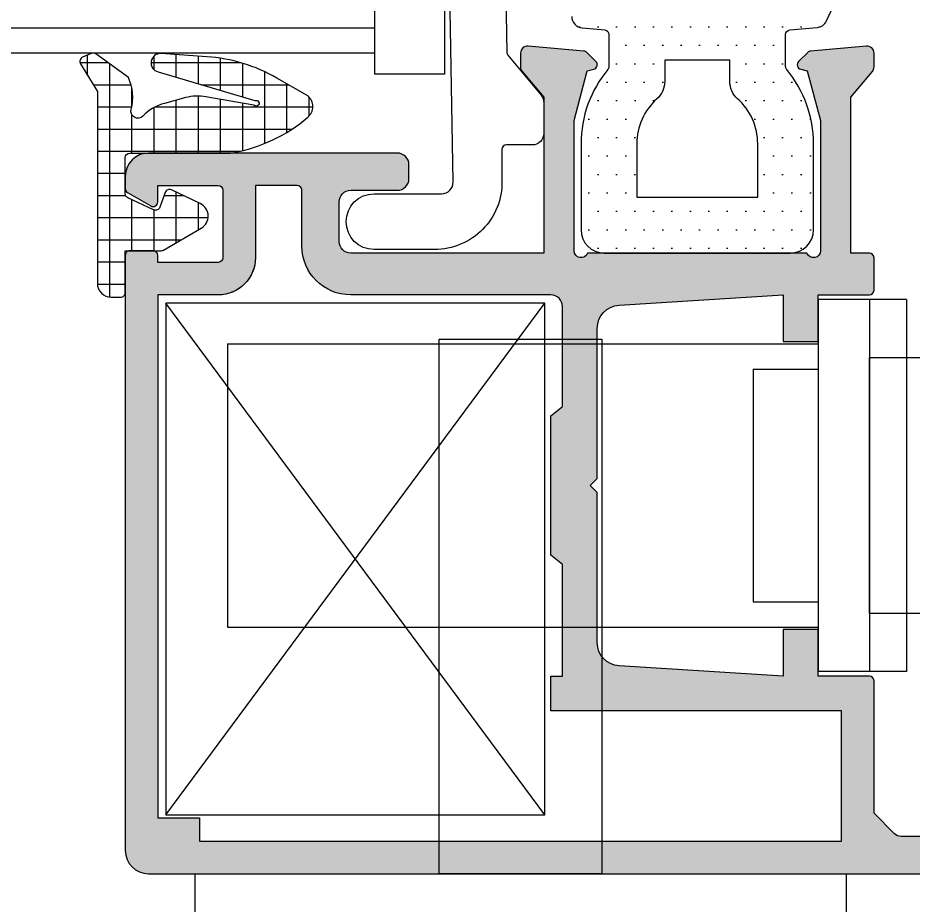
# Model space of a CAD drawing. Header units: inches. Extents: x 21 to 32698, y 13 to 3712.
# Drawn here: x 9534.435 to 9538.285, y 2567.994 to 2571.81 of the extents above; entities that cross this region are included whole.
import ezdxf

# ---------------------------------------------------------------- set-up
doc = ezdxf.new("R2010")
doc.units = ezdxf.units.IN
doc.header["$MEASUREMENT"] = 0
doc.set_wipeout_variables(frame=1)
for name, color, linetype, lineweight in [('Z_MİM_-KM-GLAZ', 8, 'Continuous', 25), ('Z_MİM_aksesuar_k', 8, 'Continuous', 25), ('Z_MİM_fitiller_k', 8, 'Continuous', 25), ('Z_MİM_hatch_k', 8, 'Continuous', 25)]:
    doc.layers.add(name, color=color, linetype=linetype, lineweight=lineweight)

# ---------------------------------------------------------------- blocks, each defined once
blk = doc.blocks.new('*U77')
blk.add_wipeout([(159.9999999999272, -24.99999999999997), (160.0000000001746, 16.500000001884473), (-5.820766091346741e-11, 16.500000002364686), (2.3283064365386963e-10, -24.99999999999997)])
at = {"layer": 'Z_MİM_fitiller_k'}
h = blk.add_hatch(dxfattribs=at)
h.set_pattern_fill('NET', color=256, scale=0.03, angle=-1.27e-14, style=0)
h.set_pattern_definition([(180, (144.4183188333991, -46.8046206016089), (0, 0.09525), []), (90, (144.4183188333991, -46.8046206016089), (0.0952500000000001, 0), [])])
h.paths.add_polyline_path([(73.35106722348138, -10.64048955429027, 0.1368445709265193), (73.25855422659076, -10.69516766818852, -0.7761579852759906), (73.20794846970819, -10.66657668668924, 0.1772789023830706), (73.19594959499082, -10.52959947534984), (73.05635206542209, -10.42747304244113, 0.0882165372835099), (73.05006363574648, -10.42439161050281), (73.03902282173513, -10.42439161050281, 0.033998150155682), (73.03646860806037, -10.42531709182223), (72.99922438772627, -10.44175278283802, 0.4524246970244377), (72.99018888735445, -10.47040619352048), (73.06265168640527, -10.59013045791218), (73.06265168640527, -11.41439161049349, 0.4142135623727344), (73.12265168641459, -11.4743916105028), (73.1626516864053, -11.4743916105028, 0.4142135623725121), (73.18265168640062, -11.45439161048418), (73.18265168640062, -11.2743916105028), (73.33729270255425, -11.2743916105028, 0.1316524975877485), (73.34729270256356, -11.27171211857495), (73.50958281186176, -11.17801388027293, 0.6040521097204682), (73.50537882669596, -11.07188072491118), (73.38180903290629, -11.01303796596041, 0.4424258315573815), (73.35441650886787, -11.02425477346553), (73.33155963524477, -11.0870535176262, -0.4400105308914052), (73.30431341758229, -11.09833927052243), (73.19419932117452, -11.04699222408382, -0.2914734195858075), (73.18265168640062, -11.0288660683451), (73.18265168640062, -10.8743916105028, -0.4142135623736361), (73.20265168641927, -10.85439161048418), (73.6291416054708, -10.85439161048418, 0.046126664797207), (73.64747491703599, -10.85269669522678, 0.13085126301717), (73.96802595657063, -10.69998223288131, 0.4642723457630024), (73.96771922277982, -10.6083160338938), (73.83445066729325, -10.53159416809359, 0.1138896571696626), (73.53329266536745, -10.43990035478639), (73.33634703509742, -10.42633871431609, 0.9163311740179072), (73.32396349251502, -10.50506629957964), (73.73964106977219, -10.6288444733029, -2.027799401989391), (73.73616810621459, -10.64854062837695), (73.52945190829922, -10.61209098533874, 0.1095178116833982), (73.44295846376335, -10.61586737067119)])
at = {"layer": 'Z_MİM_hatch_k'}
h = blk.add_hatch(dxfattribs=at)
h.set_pattern_fill('DOTS', color=256, scale=0.05, angle=-1.27e-14, style=0)
h.set_pattern_definition([(180, (119.4037576818722, -103.0068302886556), (-0.0396875, 0.079375), [0, -0.079375])])
h.paths.add_polyline_path([(75.14265168640995, -10.81439161049349, -0.1787385444028137), (75.26265168640529, -10.48943007430209), (75.26265168640529, -10.32606498701645), (75.14829389926743, -10.31605997705048, -0.3888787318532396), (75.10265168641926, -10.26625024215465), (75.10265168641926, -8.76439161049349), (75.00265168641927, -8.76439161049349), (75.00265168641927, -8.90439161048418, -0.6681786379181335), (74.9685095507768, -8.918533746108025), (74.91729634735965, -8.86732054269089, -0.1989123673797937), (74.90265168641926, -8.831965203631285), (74.90265168641926, -8.362353938819451, -0.1763269807082119), (74.92604724209522, -8.298075177871226), (75.07058284495724, -8.125824353915249, -0.8106467724723245), (75.17418663325951, -8.18104997433403), (75.10265168641926, -8.42857455830237), (75.10265168641926, -8.474345297530832, 0.1637529568012499), (75.12299791189145, -8.53480417782123, 0.657279061121785), (75.60265168641926, -8.416710972461459), (75.60265168641926, -8.054391610484174), (75.56265168640527, -8.054391610484174, -0.4142135623730951), (75.51265168640529, -8.004391610484179), (75.51265168640529, -7.954391610484178, -0.4142135623731785), (75.56265168640527, -7.904391610484182), (75.79265168640995, -7.904391610484182, -0.3788661086959389), (75.8125026094378, -7.921954223608209), (75.87406745931366, -8.423359688745421), (75.96668858370974, -8.469670250943466, -0.7914183192452735), (75.94432790394637, -8.564391610493487), (75.89335645659594, -8.564391610493487), (75.89401739413152, -8.583343076241746, 0.0436837065172995), (75.89413896658225, -8.586828997360154), (75.92265168641461, -9.404391610484184, 0.4142135623731366), (76.02265168641459, -9.504391610484175), (76.44120431219928, -9.504391610484175, -0.4348123749606509), (76.46115559322061, -9.525786739961786), (76.44495196355274, -9.757509439812578), (76.19871517751595, -10.28556593153773, -0.267949192431423), (76.15775757530936, -10.31424475335663), (76.02265168641459, -10.32606498701645), (76.02265168641459, -10.48943007430209, -0.1787385444025312), (76.14265168640995, -10.81439161049349), (76.14265168640995, -11.18439161048883, -0.4142135623730533), (76.04265168640995, -11.28439161048884), (75.24265168640994, -11.28439161048884, -0.4142135623730744), (75.14265168640995, -11.18439161048883)])
h.paths.add_polyline_path([(75.38265168640065, -11.04439161047485), (75.90265168641926, -11.04439161047485), (75.90265168641926, -10.81439161049349, 0.2134217652836644), (75.81598501974949, -10.62059905245115, -0.2134217652836706), (75.78265168640064, -10.54606345319336), (75.78265168640064, -10.45439161048418), (75.50265168641927, -10.45439161048418), (75.50265168641927, -10.54606345319336, -0.2134217652836691), (75.4693183530704, -10.62059905245115, 0.2134217652836652), (75.38265168640065, -10.81439161049349)], flags=16)
h.paths.add_polyline_path([(75.34265168640995, -10.05439161048417), (75.68265168640062, -10.05439161048417), (75.68265168640062, -8.746140816110724, -0.1052949977747343), (75.50030975624685, -8.854391610484186), (75.34265168640995, -8.854391610484186)], flags=16)
h.paths.add_polyline_path([(75.83265168640064, -10.05439161048417), (76.04170283324783, -10.05439161048417), (76.18625820727321, -9.744391610474864), (75.83265168640064, -9.744391610474864)], flags=16)
h = blk.add_hatch(color=256, dxfattribs=at)
h.paths.add_polyline_path([(76.40265168641926, -11.44439161047485, -0.4142135623743853), (76.38265168640065, -11.46439161049349), (76.1626516864053, -11.46439161049349), (76.1626516864053, -11.66439161049349), (76.01265168640529, -11.66439161049349), (76.01265168640529, -11.46439161049349), (75.30641385779019, -11.50853147478921, 0.3960474615045025), (75.2126516864053, -11.60833673263116), (75.2126516864053, -12.25439161048418), (75.18265168640062, -12.28439161048884), (75.2126516864053, -12.31439161049349), (75.2126516864053, -12.96044648834651, 0.3960474615045866), (75.30641385779019, -13.06025174618845), (76.01265168640529, -13.10439161048418), (76.01265168640529, -12.90439161048417), (76.1626516864053, -12.90439161048417), (76.1626516864053, -13.10439161048418), (76.38265168640065, -13.10439161048418, -0.4142135623733866), (76.40265168641926, -13.1243916105028), (76.40265168641926, -13.69374558869896), (76.49025938085978, -13.7824925728157, 0.2005918409503813), (76.51872578064211, -13.79439161047486), (77.53265168640064, -13.79439161047486, 0.4142135623729704), (77.55265168641925, -13.7743916105028), (77.55265168641925, -13.55439161048417), (77.68940686510177, -13.55439161048417, -0.3129018860482702), (77.73624047456542, -13.58688124143666), (77.7513851301861, -13.62738746286051, -0.5233430778442651), (77.73265168640063, -13.65439161048417), (77.67265168641461, -13.65439161048417, 0.4142135623730534), (77.65265168641926, -13.6743916105028), (77.65265168641926, -13.76439161049349, 0.4142135623731284), (77.70265168641927, -13.81439161049349), (78.06265168640527, -13.81439161049349, 0.4142135623730951), (78.1126516864053, -13.76439161049349), (78.1126516864053, -13.6743916105028, 0.4142135623730533), (78.09265168640995, -13.65439161048417), (78.03265168640064, -13.65439161048417, -0.5233430778442015), (78.01391824261519, -13.62738746286051), (78.02906289823585, -13.58688124143666, -0.3129018860484408), (78.0758965076995, -13.55439161048417), (78.1876516864053, -13.55439161048417), (78.2126516864053, -13.55439161048417), (78.2126516864053, -13.93439161048883, -0.4142135623730533), (78.19265168640995, -13.95439161048418), (73.28265168640064, -13.95439161048418, -0.4142135623733615), (73.18265168640062, -13.85439161048418), (73.18265168640062, -11.29439161047486, -0.4142135623727209), (73.20265168641927, -11.2743916105028), (73.30265168641925, -11.2743916105028, -0.4142135623736778), (73.32265168641459, -11.29439161047486), (73.32265168641459, -11.3243916105028), (73.58265168640062, -11.3243916105028, 0.4142135623736778), (73.60265168641926, -11.30439161048417), (73.60265168641926, -11.01439161049349, 0.4142135623730533), (73.58265168640062, -10.99439161047486), (73.32265168641459, -10.99439161047486), (73.32265168641459, -11.06439161049348, -0.5773502691897316), (73.29265168640995, -11.08171211856098), (73.19265168640995, -11.02397709163053, -0.2679491924312232), (73.18265168640062, -11.00665658358632), (73.18265168640062, -10.95439161048418, -0.4142135623730453), (73.28265168640064, -10.85439161048418), (74.35265168641926, -10.85439161048418, -0.4142135623731117), (74.40265168641926, -10.90439161048418), (74.40265168641926, -10.96439161049349, -0.4142135623731117), (74.35265168641926, -11.01439161049349), (74.15265168641926, -11.01439161049349, 0.4142135623730951), (74.10265168641926, -11.06439161049348), (74.10265168641926, -11.23439161048883, 0.4142135623730951), (74.15265168641926, -11.28439161048884), (74.98265168640063, -11.28439161048884), (74.98265168640063, -10.61437611270377), (74.88960504803106, -10.50272014662771, -0.1754523787632294), (74.88265168640065, -10.48351461463755), (74.88265168640065, -10.42439161050281, -0.4400105308894401), (74.91526635870105, -10.39450576955134), (75.15546190777094, -10.41552015710769, -0.1763269807094836), (75.16786092853873, -10.42130191545149), (75.20690186958527, -10.46034285649804, -0.5731460964500097), (75.19792393647367, -10.49366868587823), (75.16976860106223, -10.50121288525553), (75.1126516864053, -10.71437611270377), (75.1126516864053, -11.2743916105028, 0.8430389970997245), (75.17093595765762, -11.28439161048884), (76.11436741516226, -11.28439161048884, 0.8430389971046679), (76.17265168641461, -11.2743916105028), (76.17265168641461, -10.71437611270377), (76.11553477175767, -10.50121288525553), (76.08737943634624, -10.49366868587823, -0.5731460964762374), (76.07840150323463, -10.46034285649804), (76.11744244428118, -10.42130191545149, -0.1763269807102946), (76.12984146504895, -10.41552015710769), (76.37003701411885, -10.39450576955134, -0.4400105308908727), (76.40265168641926, -10.42439161050281), (76.40265168641926, -10.48351461463755, -0.1754523787637969), (76.39569832478881, -10.50272014662771), (76.30265168641925, -10.61437611270377), (76.30265168641925, -11.28439161048884), (76.38265168640065, -11.28439161048884, -0.4142135623731784), (76.40265168641926, -11.30439161048417)])
h.paths.add_polyline_path([(73.32265168641459, -11.46439161049349), (73.32265168641459, -13.71439161049349), (73.50265168641927, -13.71439161049349), (73.50265168641927, -13.81439161049349), (76.26265168640529, -13.81439161049349), (76.26265168640529, -13.25439161048417), (75.0626516864053, -13.25439161048417), (75.01265168640529, -13.25439161048417), (75.01265168640529, -13.10439161048418), (75.0626516864053, -13.10439161048418), (75.0626516864053, -12.6243916105028), (75.01265168640529, -12.58439161048883), (75.01265168640529, -11.98439161048883), (75.0626516864053, -11.94439161047486), (75.0626516864053, -11.51439161049349, 0.4142135623730951), (75.01265168640529, -11.46439161049349), (74.15265168641926, -11.46439161049349, -0.4142135623730951), (73.94265168640995, -11.25439161048418), (73.94265168640995, -11.01439161049349, 0.4142135623732617), (73.92265168641461, -10.99439161047486), (73.74265168640994, -10.99439161047486), (73.74265168640994, -11.30439161048417, -0.4142135623732793), (73.58265168640062, -11.46439161049349)], flags=16)
blk.add_line((74.53265168642392, -13.95439161048418), (74.53265168642392, -12.89439161049815))
blk.add_lwpolyline([(74.55579896337585, -9.664391610493494), (74.55579896337585, -10.51439161049349), (74.25579896337584, -10.51439161049349), (74.25579896337584, -8.114391610493499), (74.55579896337585, -8.114391610493499), (74.55579896337585, -8.964391610493491)])
blk.add_lwpolyline([(73.74265168640994, -11.30439161048417, -0.4142135623730712), (73.58265168640062, -11.46439161049349), (73.32265168641459, -11.46439161049349), (73.32265168641459, -13.71439161049349), (73.50265168641927, -13.71439161049349), (73.50265168641927, -13.81439161049349), (76.26265168640529, -13.81439161049349), (76.26265168640529, -13.25439161048417), (75.0626516864053, -13.25439161048417), (75.01265168640529, -13.25439161048417), (75.01265168640529, -13.10439161048418), (75.0626516864053, -13.10439161048418), (75.0626516864053, -12.6243916105028), (75.01265168640529, -12.58439161048883), (75.01265168640529, -11.98439161048883), (75.0626516864053, -11.94439161047486), (75.0626516864053, -11.51439161049349, 0.4142135623730951), (75.01265168640529, -11.46439161049349), (74.15265168641926, -11.46439161049349, -0.4142135623730951), (73.94265168640995, -11.25439161048418), (73.94265168640995, -11.01439161049349, 0.4142135623735947), (73.92265168641461, -10.99439161047486), (73.74265168640994, -10.99439161047486)], format="xyb", close=True)
at = {"layer": 'Z_MİM_aksesuar_k'}
for p, q in [((74.25579896337584, -10.42439161050281), (74.25579896337584, -8.224391610502806)), ((14.77162963617591, -10.31622637503463), (74.25579896337584, -10.31622637503462)), ((74.25579896337584, -10.42439161050281), (14.77162963617591, -10.42439161050282))]:
    blk.add_line(p, q, dxfattribs=at)
at = {"layer": 'Z_MİM_aksesuar_k', "linetype": 'ByBlock'}
for p, q in [((74.98741132636783, -13.70058072828834), (73.3574113263632, -11.50058072828834)), ((73.3574113263632, -13.70058072828834), (74.98741132636783, -11.50058072828834))]:
    blk.add_line(p, q, dxfattribs=at)
blk.add_lwpolyline([(73.3574113263632, -13.70058072828834), (74.98741132636783, -13.70058072828834), (74.98741132636783, -11.50058072828834), (73.3574113263632, -11.50058072828834)], close=True, dxfattribs=at)
at = {"layer": 'Z_MİM_aksesuar_k'}
for points in [[(74.53265168640064, -11.65439161048418), (75.23265168640063, -11.65439161048418), (75.23265168640063, -13.95439161048418), (74.53265168640064, -13.95439161048418)], [(74.53265168642392, -11.65439161048418), (75.23265168642392, -11.65439161048418), (75.23265168642392, -13.95439161048418), (74.53265168642392, -13.95439161048418)]]:
    blk.add_lwpolyline(points, close=True, dxfattribs=at)
at = {"layer": 'Z_MİM_fitiller_k'}
for p, q in [((76.3826516864239, -11.48439161051212), (76.1626516864053, -11.48439161051212)), ((76.1626516864053, -11.48439161051212), (76.1626516864053, -13.08439161051211)), ((76.54265168640995, -11.48439161051212), (76.3826516864239, -11.48439161051212)), ((76.3826516864239, -11.48439161051212), (76.3826516864239, -13.08439161051211)), ((76.54265168640995, -11.48439161051212), (76.54265168640995, -13.08439161051211)), ((73.6226516864146, -11.67439161050281), (76.1626516864053, -11.6743916105028)), ((73.6226516864146, -11.67439161050281), (73.6226516864146, -12.89439161049815)), ((75.8826516864239, -11.78439161051211), (76.1626516864053, -11.78439161051211)), ((75.8826516864239, -11.78439161051211), (75.8826516864239, -12.78439161051212)), ((75.8826516864239, -12.78439161051212), (76.1626516864053, -12.78439161051212)), ((73.6226516864146, -12.89439161049815), (76.1626516864053, -12.89439161049815)), ((76.38265168640065, -13.08439161048883), (76.1626516864053, -13.08439161048883)), ((76.3826516864239, -13.08439161051211), (76.1626516864053, -13.08439161051211)), ((76.3826516864239, -13.08439161051211), (76.1626516864053, -13.08439161051211)), ((76.54265168640995, -13.08439161048883), (76.38265168640065, -13.08439161048883)), ((76.54265168640995, -13.08439161051211), (76.3826516864239, -13.08439161051211)), ((76.54265168640995, -13.08439161051211), (76.3826516864239, -13.08439161051211))]:
    blk.add_line(p, q, dxfattribs=at)
blk.add_lwpolyline([(73.06265168640527, -11.41439161049349, 0.4142135623730673), (73.12265168641459, -11.4743916105028), (73.1626516864053, -11.4743916105028, 0.4142135623734279), (73.18265168640062, -11.45439161048418), (73.18265168640062, -11.2743916105028), (73.33729270255425, -11.2743916105028, 0.1316524975875845), (73.34729270256356, -11.27171211857495), (73.50958281186176, -11.17801388027293, 0.6040521097204682), (73.50537882669596, -11.07188072491118), (73.38180903290629, -11.01303796596041, 0.4424258315573815), (73.35441650886787, -11.02425477346553), (73.33155963524477, -11.0870535176262, -0.4400105308906695), (73.30431341760558, -11.09833927052243), (73.19419932117452, -11.04699222408382, -0.2914734195865784), (73.18265168640062, -11.0288660683451), (73.18265168640062, -10.8743916105028, -0.4142135623734697), (73.20265168641927, -10.85439161048418), (73.6291416054708, -10.85439161048418, 0.046126664797207), (73.64747491703599, -10.85269669522678, 0.13085126301717), (73.96802595657063, -10.69998223288131, 0.4642723457630474), (73.96771922277982, -10.6083160338938), (73.83445066729325, -10.53159416809359, 0.1138896571696585), (73.53329266536745, -10.43990035478639), (73.33634703509742, -10.42633871431609, 0.9163311740184571), (73.32396349251502, -10.50506629957964), (73.73964106977219, -10.6288444733029, -2.027799401989391), (73.73616810621459, -10.64854062837695), (73.52945190829922, -10.61209098533874, 0.1095178116833982), (73.44295846376335, -10.61586737067119), (73.35106722348138, -10.64048955429027, 0.1368445709265192), (73.25855422659076, -10.69516766818852, -0.7761579852759907), (73.20794846970819, -10.66657668668924, 0.1772789023830615), (73.19594959499082, -10.52959947534984), (73.05635206542209, -10.42747304244113, 0.0882165372835099), (73.05006363574648, -10.42439161050281), (73.03902282173513, -10.42439161050281, 0.0339981501555236), (73.03646860806037, -10.42531709182223), (72.99922438772627, -10.44175278283802, 0.4524246970244377), (72.99018888735445, -10.47040619352048), (73.06265168640527, -10.59013045791218)], format="xyb", close=True, dxfattribs=at)
for points in [[(77.2826516864239, -11.73439161051212), (77.2826516864239, -12.83439161051211), (76.3826516864239, -12.83439161051211), (76.3826516864239, -11.73439161051212)], [(76.28265168642392, -13.95439161048418), (76.28265168642392, -15.25439161048417), (73.48265168642392, -15.25439161048417), (73.48265168642392, -13.95439161048418)]]:
    blk.add_lwpolyline(points, close=True, dxfattribs=at)
at = {"layer": 'Z_MİM_hatch_k'}
for points in [[(74.80278359194051, -10.97433041262121, -0.4193348017583922), (74.51282776034203, -11.26939161047487), (74.25265168641927, -11.26939161047487, -1), (74.25265168641927, -11.02939161048418), (74.5428277603467, -11.02939161048418, 0.4193348017583948), (74.59282014510826, -10.97851899017261), (74.56699912442124, -9.499233705738165, -0.1989123673798878)], [(74.80175632521276, -9.196779493150842), (74.82312631806127, -10.42106556256914, 0.1709581491718292), (74.82775884637375, -10.4335202024333), (74.97106275038095, -10.60548488726055, -0.1754523787612648), (74.98265168640063, -10.63749410724414), (74.98265168640063, -10.76939161047487, -0.4142135623731951), (74.9326516864006, -10.81939161047485), (74.82265168641457, -10.81939161047485, 0.4142135623729288), (74.80265168641927, -10.83939161049349), (74.80265168641927, -10.98949566302036)], [(75.10265168641926, -10.26625024215465, 0.3888787318532396), (75.14829389926743, -10.31605997705048), (75.24439480126603, -10.3244677165305, -0.3888787318528796), (75.26265168640529, -10.34439161047486), (75.26265168640529, -10.48212665598986, -0.1750456677892529), (75.25803630178561, -10.4949060773026, 0.1750456678040812), (75.14265168640995, -10.81439161049349), (75.14265168640995, -11.18439161048883, 0.4142135623730744), (75.24265168640994, -11.28439161048884), (76.04265168640995, -11.28439161048884, 0.4142135623730534), (76.14265168640995, -11.18439161048883), (76.14265168640995, -10.81439161049349, 0.175045667802985), (76.02726707103427, -10.4949060773026, -0.1750456678098557), (76.02265168641459, -10.48212665598986), (76.02265168641459, -10.34439161047486, -0.3888787318528708), (76.04090857155389, -10.3244677165305), (76.15775757530936, -10.31424475335663, 0.267949192431423), (76.19871517751595, -10.28556593153773), (76.44495196355274, -9.757509439812578)], [(77.53265168640064, -13.79439161047486), (76.51872578064211, -13.79439161047486, -0.2005918409503813), (76.49025938085978, -13.7824925728157), (76.40265168641926, -13.69374558869896), (76.40265168641926, -13.1243916105028, 0.4142135623733866), (76.38265168640065, -13.10439161048418), (76.1626516864053, -13.10439161048418), (76.1626516864053, -12.90439161048417), (76.01265168640529, -12.90439161048417), (76.01265168640529, -13.10439161048418), (75.30641385779019, -13.06025174618845, -0.3960474615045866), (75.2126516864053, -12.96044648834651), (75.2126516864053, -12.31439161049349), (75.18265168640062, -12.28439161048884), (75.2126516864053, -12.25439161048418), (75.2126516864053, -11.60833673263116, -0.3960474615045024), (75.30641385779019, -11.50853147478921), (76.01265168640529, -11.46439161049349), (76.01265168640529, -11.66439161049349), (76.1626516864053, -11.66439161049349), (76.1626516864053, -11.46439161049349), (76.38265168640065, -11.46439161049349, 0.4142135623743854), (76.40265168641926, -11.44439161047485), (76.40265168641926, -11.30439161048417, 0.4142135623731785), (76.38265168640065, -11.28439161048884), (76.30265168641925, -11.28439161048884), (76.30265168641925, -10.61437611270377), (76.39569832478881, -10.50272014662771, 0.1754523787637969), (76.40265168641926, -10.48351461463755), (76.40265168641926, -10.42439161050281, 0.4400105308908726), (76.37003701411885, -10.39450576955134), (76.12984146504895, -10.41552015710769, 0.1763269807102946), (76.11744244428118, -10.42130191545149), (76.07840150323463, -10.46034285649804, 0.5731460964762374), (76.08737943634624, -10.49366868587823), (76.11553477175767, -10.50121288525553), (76.17265168641461, -10.71437611270377), (76.17265168641461, -11.2743916105028, -0.8430389971046675), (76.11436741516226, -11.28439161048884), (75.17093595765762, -11.28439161048884, -0.843038997099725), (75.1126516864053, -11.2743916105028), (75.1126516864053, -10.71437611270377), (75.16976860106223, -10.50121288525553), (75.19792393647367, -10.49366868587823, 0.5731460964500094), (75.20690186958527, -10.46034285649804), (75.16786092853873, -10.42130191545149, 0.1763269807094836), (75.15546190777094, -10.41552015710769), (74.91526635870105, -10.39450576955134, 0.4400105308894401), (74.88265168640065, -10.42439161050281), (74.88265168640065, -10.48351461463755, 0.1754523787632294), (74.88960504803106, -10.50272014662771), (74.98265168640063, -10.61437611270377), (74.98265168640063, -11.28439161048884), (74.15265168641926, -11.28439161048884, -0.4142135623730951), (74.10265168641926, -11.23439161048883), (74.10265168641926, -11.06439161049348, -0.4142135623730951), (74.15265168641926, -11.01439161049349), (74.35265168641926, -11.01439161049349, 0.4142135623731117), (74.40265168641926, -10.96439161049349), (74.40265168641926, -10.90439161048418, 0.4142135623731117), (74.35265168641926, -10.85439161048418), (73.28265168640064, -10.85439161048418, 0.4142135623730453), (73.18265168640062, -10.95439161048418), (73.18265168640062, -11.00665658358632, 0.2679491924312232), (73.19265168640995, -11.02397709163053), (73.29265168640995, -11.08171211856098, 0.5773502691897316), (73.32265168641459, -11.06439161049348), (73.32265168641459, -10.99439161047486), (73.58265168640062, -10.99439161047486, -0.4142135623730534), (73.60265168641926, -11.01439161049349), (73.60265168641926, -11.30439161048417, -0.4142135623736778), (73.58265168640062, -11.3243916105028), (73.32265168641459, -11.3243916105028), (73.32265168641459, -11.29439161047486, 0.4142135623736778), (73.30265168641925, -11.2743916105028), (73.20265168641927, -11.2743916105028, 0.4142135623727207), (73.18265168640062, -11.29439161047486), (73.18265168640062, -13.85439161048418, 0.4142135623733615), (73.28265168640064, -13.95439161048418), (78.19265168640995, -13.95439161048418, 0.4142135623730534)]]:
    blk.add_lwpolyline(points, format="xyb", dxfattribs=at)
for points in [[(75.50265168641927, -10.45439161048418), (75.50265168641927, -10.54606345319336, -0.2134217652836692), (75.4693183530704, -10.62059905245115, 0.2134217652836652), (75.38265168640065, -10.81439161049349), (75.38265168640065, -11.04439161047485), (75.90265168641926, -11.04439161047485), (75.90265168641926, -10.81439161049349, 0.2134217652836644), (75.81598501974949, -10.62059905245115, -0.2134217652837746), (75.78265168640064, -10.54606345319336), (75.78265168640064, -10.45439161048418)], [(75.0626516864053, -11.51439161049349, 0.4142135623730951), (75.01265168640529, -11.46439161049349), (74.15265168641926, -11.46439161049349, -0.4142135623730951), (73.94265168640995, -11.25439161048418), (73.94265168640995, -11.01439161049349, 0.4142135623732617), (73.92265168641461, -10.99439161047486), (73.74265168640994, -10.99439161047486), (73.74265168640994, -11.30439161048417, -0.4142135623732376), (73.58265168640062, -11.46439161049349), (73.32265168641459, -11.46439161049349), (73.32265168641459, -13.71439161049349), (73.50265168641927, -13.71439161049349), (73.50265168641927, -13.81439161049349), (76.26265168640529, -13.81439161049349), (76.26265168640529, -13.25439161048417), (75.0626516864053, -13.25439161048417), (75.01265168640529, -13.25439161048417), (75.01265168640529, -13.10439161048418), (75.0626516864053, -13.10439161048418), (75.0626516864053, -12.6243916105028), (75.01265168640529, -12.58439161048883), (75.01265168640529, -11.98439161048883), (75.0626516864053, -11.94439161047486)], [(73.74265168640994, -11.30439161048417, -0.4142135623730712), (73.58265168640062, -11.46439161049349), (73.32265168641459, -11.46439161049349), (73.32265168641459, -13.71439161049349), (73.50265168641927, -13.71439161049349), (73.50265168641927, -13.81439161049349), (76.26265168640529, -13.81439161049349), (76.26265168640529, -13.25439161048417), (75.0626516864053, -13.25439161048417), (75.01265168640529, -13.25439161048417), (75.01265168640529, -13.10439161048418), (75.0626516864053, -13.10439161048418), (75.0626516864053, -12.6243916105028), (75.01265168640529, -12.58439161048883), (75.01265168640529, -11.98439161048883), (75.0626516864053, -11.94439161047486), (75.0626516864053, -11.51439161049349, 0.4142135623730951), (75.01265168640529, -11.46439161049349), (74.15265168641926, -11.46439161049349, -0.4142135623730951), (73.94265168640995, -11.25439161048418), (73.94265168640995, -11.01439161049349, 0.4142135623735947), (73.92265168641461, -10.99439161047486), (73.74265168640994, -10.99439161047486)]]:
    blk.add_lwpolyline(points, format="xyb", close=True, dxfattribs=at)

msp = doc.modelspace()

# ---------------------------------------------------------------- block references
at = {"layer": 'Z_MİM_-KM-GLAZ', "ltscale": 1.5}
msp.add_blockref('*U77', (9461.714025691468, 2582.083090992864), dxfattribs=at)

doc.saveas('drawing.dxf')
